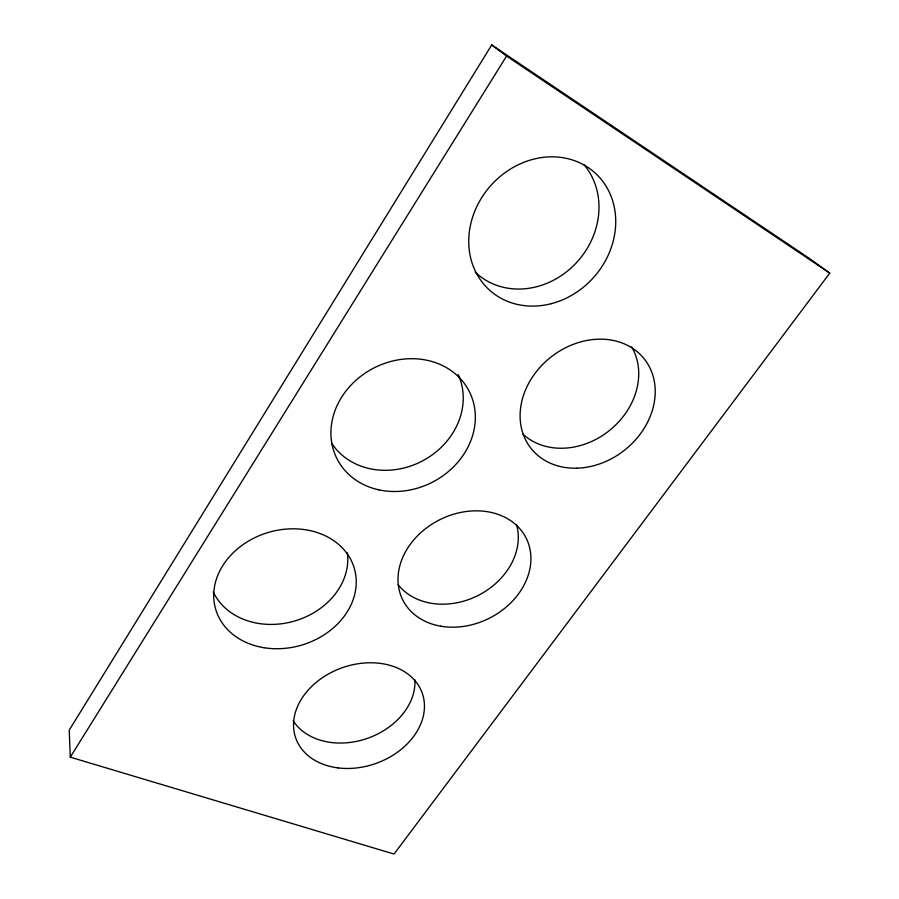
<?xml version="1.0" encoding="UTF-8"?>
<svg xmlns="http://www.w3.org/2000/svg" width="899" height="899" viewBox="0 0 899 899"><rect width="100%" height="100%" fill="white"/><g stroke="black" fill="none" stroke-linecap="round" stroke-linejoin="round"><path stroke-width="1.35" d="M491.719 44.95L69.223 730.157L70.291 757.16L394.054 854.05L829.777 273.116L808.392 257.755L491.719 44.95L506.564 56.086L829.777 273.116M70.291 757.16L506.564 56.086M584.26 165.011A76.606 67.571 -49.4 0 1 573.697 265.52A76.606 67.571 -49.4 0 1 475.223 272.15M631.626 346.789A70.246 58.446 -38.6 0 1 609.601 430.374A70.246 58.446 -38.6 0 1 523.072 434.284M458.22 374.546A72.178 63.087 -27.4 0 1 423.744 460.232A72.178 63.087 -27.4 0 1 332.102 443.949M516.565 524.567A67.256 54.446 -26.6 0 1 478.212 595.419A67.256 54.446 -26.6 0 1 398.122 584.665M347.351 552.784A70.369 57.896 -16.2 0 1 294.49 621.052A70.369 57.896 -16.2 0 1 213.243 591.845M414.877 679.768A65.492 50.209 -19.5 0 1 366.477 738.686A65.492 50.209 -19.5 0 1 293.141 720.751M577.079 468.177A72.167 59.345 -38.1 0 0 650.741 369.658A72.167 59.345 -38.1 0 0 535.163 373.197A72.167 59.345 -38.1 0 0 577.079 468.177M440.645 626.187A69.009 55.142 -26.6 0 0 530.107 549.84A69.009 55.142 -26.6 0 0 422.631 531.051A69.009 55.142 -26.6 0 0 440.645 626.187M338.17 767.915A67.133 50.737 -19.7 0 0 423.159 696.096A67.133 50.737 -19.7 0 0 315.65 682.835A67.133 50.737 -19.7 0 0 338.17 767.915M264.126 647.73A72.268 58.738 -16.6 0 0 354.431 568.764A72.268 58.738 -16.6 0 0 236.415 549.817A72.268 58.738 -16.6 0 0 264.126 647.73M378.76 489.82A74.212 64.166 -27.3 0 0 474.178 405.584A74.212 64.166 -27.3 0 0 356.442 379.861A74.212 64.166 -27.3 0 0 378.76 489.82M551.222 303.682A78.854 68.953 -48.3 0 0 600.914 179.025A78.854 68.953 -48.3 0 0 474.56 211.703A78.854 68.953 -48.3 0 0 551.222 303.682"/></g></svg>
